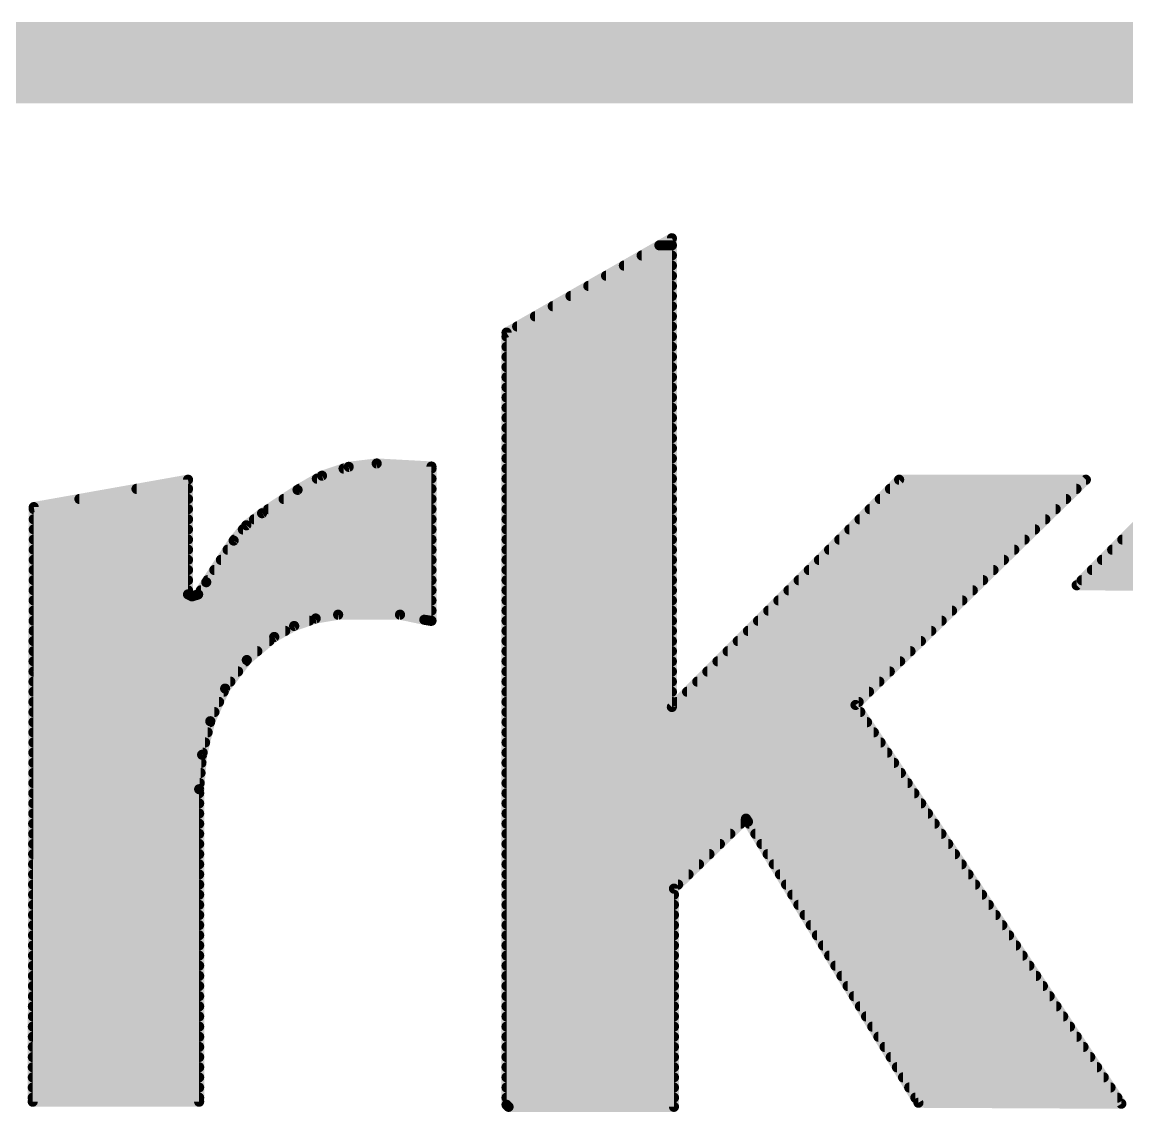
# Model space of a CAD drawing. Extents: x -66 to 17.9, y -10.2 to 50.9.
# Drawn here: x 7.761 to 10.527, y 30.14 to 32.868 of the extents above; entities that cross this region are included whole.
import ezdxf

# ---------------------------------------------------------------- set-up
doc = ezdxf.new("R2010")
doc.units = 0
doc.layers.add('20', color=53, linetype='CONTINUOUS')
doc.layers.add('21', color=41, linetype='CONTINUOUS')

msp = doc.modelspace()

# ---------------------------------------------------------------- linework, layer by layer
at = {"layer": '20', "const_width": 0.2032}
msp.add_lwpolyline([(17.78, 32.766), (0, 32.766)], dxfattribs=at)
at = {"layer": '21', "const_width": 0.0254}
for points in [[(8.9738, 32.0904), (9.3878, 32.3266)], [(9.3878, 32.3266), (9.3878, 31.1531)], [(9.3566, 32.3088), (9.3878, 32.3088)], [(9.3121, 32.2834), (9.3878, 32.2834)], [(9.2676, 32.258), (9.3878, 32.258)], [(9.223, 32.2326), (9.3878, 32.2326)], [(9.1785, 32.2072), (9.3878, 32.2072)], [(9.134, 32.1818), (9.3878, 32.1818)], [(9.045, 32.131), (9.3878, 32.131)], [(9.0895, 32.1564), (9.3878, 32.1564)], [(9.0004, 32.1056), (9.3878, 32.1056)], [(8.9738, 30.1574), (8.9738, 32.0904)], [(8.9738, 32.0802), (9.3878, 32.0802)], [(8.9738, 32.0548), (9.3878, 32.0548)], [(8.9738, 32.0294), (9.3878, 32.0294)], [(8.9738, 32.004), (9.3878, 32.004)], [(8.9738, 31.9786), (9.3878, 31.9786)], [(8.9738, 31.9532), (9.3878, 31.9532)], [(8.9738, 31.9278), (9.3878, 31.9278)], [(8.9738, 31.9024), (9.3878, 31.9024)], [(8.9738, 31.877), (9.3878, 31.877)], [(8.9738, 31.8516), (9.3878, 31.8516)], [(8.9738, 31.8262), (9.3878, 31.8262)], [(8.9738, 31.8008), (9.3878, 31.8008)], [(8.9738, 31.7754), (9.3878, 31.7754)], [(8.5117, 31.732), (8.5786, 31.7543)], [(8.5658, 31.75), (8.7859, 31.75)], [(8.5786, 31.7543), (8.6487, 31.7627)], [(8.6487, 31.7627), (8.7859, 31.7551)], [(8.7859, 31.7551), (8.7859, 31.369)], [(8.9738, 31.75), (9.3878, 31.75)], [(7.7902, 31.6535), (8.1763, 31.7221)], [(8.1763, 31.7221), (8.1763, 31.435)], [(8.4506, 31.6967), (8.5117, 31.732)], [(8.4989, 31.7246), (8.7859, 31.7246)], [(8.9738, 31.7246), (9.3878, 31.7246)], [(9.3878, 31.1531), (9.9568, 31.7221)], [(10.4242, 31.7221), (9.8476, 31.1582)], [(9.9568, 31.7221), (10.4242, 31.7221)], [(10.4013, 31.4579), (10.668, 31.7246)], [(8.0474, 31.6992), (8.1763, 31.6992)], [(8.3617, 31.6382), (8.4506, 31.6967)], [(8.4549, 31.6992), (8.7859, 31.6992)], [(8.9738, 31.6992), (9.3878, 31.6992)], [(9.9339, 31.6992), (10.4008, 31.6992)], [(7.9045, 31.6738), (8.1763, 31.6738)], [(8.4158, 31.6738), (8.7859, 31.6738)], [(8.9738, 31.6738), (9.3878, 31.6738)], [(9.9085, 31.6738), (10.3748, 31.6738)], [(7.7876, 30.165), (7.7902, 31.6535)], [(7.7902, 31.6484), (8.1763, 31.6484)], [(8.3222, 31.608), (8.3617, 31.6382)], [(8.3772, 31.6484), (8.7859, 31.6484)], [(8.9738, 31.6484), (9.3878, 31.6484)], [(9.8831, 31.6484), (10.3488, 31.6484)], [(7.7901, 31.623), (8.1763, 31.623)], [(8.2906, 31.5697), (8.3222, 31.608)], [(8.3418, 31.623), (8.7859, 31.623)], [(8.9738, 31.623), (9.3878, 31.623)], [(9.8577, 31.623), (10.3229, 31.623)], [(7.7901, 31.5976), (8.1763, 31.5976)], [(8.3137, 31.5976), (8.7859, 31.5976)], [(8.9738, 31.5976), (9.3878, 31.5976)], [(9.8323, 31.5976), (10.2969, 31.5976)], [(7.7901, 31.5722), (8.1763, 31.5722)], [(8.222, 31.4655), (8.2906, 31.5697)], [(8.2927, 31.5722), (8.7859, 31.5722)], [(8.9738, 31.5722), (9.3878, 31.5722)], [(9.8069, 31.5722), (10.2709, 31.5722)], [(10.5156, 31.5722), (11.5164, 31.5722)], [(7.79, 31.5468), (8.1763, 31.5468)], [(7.79, 31.5214), (8.1763, 31.5214)], [(8.2588, 31.5214), (8.7859, 31.5214)], [(8.2755, 31.5468), (8.7859, 31.5468)], [(8.9738, 31.5468), (9.3878, 31.5468)], [(8.9738, 31.5214), (9.3878, 31.5214)], [(9.7561, 31.5214), (10.219, 31.5214)], [(9.7815, 31.5468), (10.245, 31.5468)], [(10.4648, 31.5214), (11.5164, 31.5214)], [(10.4902, 31.5468), (11.5164, 31.5468)], [(7.7899, 31.496), (8.1763, 31.496)], [(8.2421, 31.496), (8.7859, 31.496)], [(8.9738, 31.496), (9.3878, 31.496)], [(9.7307, 31.496), (10.193, 31.496)], [(10.4394, 31.496), (11.5164, 31.496)], [(7.7899, 31.4706), (8.1763, 31.4706)], [(8.2254, 31.4706), (8.7859, 31.4706)], [(8.9738, 31.4706), (9.3878, 31.4706)], [(9.7053, 31.4706), (10.167, 31.4706)], [(10.414, 31.4706), (11.5164, 31.4706)], [(7.7898, 31.4452), (8.1763, 31.4452)], [(8.2017, 31.435), (8.222, 31.4655)], [(8.2085, 31.4452), (8.7859, 31.4452)], [(8.9738, 31.4452), (9.3878, 31.4452)], [(9.6799, 31.4452), (10.1411, 31.4452)], [(10.8001, 31.4554), (10.4013, 31.4579)], [(7.7898, 31.4198), (8.7859, 31.4198)], [(8.1763, 31.435), (8.1864, 31.43)], [(8.1864, 31.43), (8.2017, 31.435)], [(8.9738, 31.4198), (9.3878, 31.4198)], [(9.6545, 31.4198), (10.1151, 31.4198)], [(7.7897, 31.3944), (8.7859, 31.3944)], [(8.5522, 31.3842), (8.496, 31.3747)], [(8.7071, 31.3842), (8.5522, 31.3842)], [(8.7681, 31.3715), (8.7071, 31.3842)], [(8.9738, 31.3944), (9.3878, 31.3944)], [(9.6291, 31.3944), (10.0891, 31.3944)], [(7.7897, 31.369), (8.4797, 31.369)], [(8.4421, 31.3559), (8.3922, 31.3284)], [(8.496, 31.3747), (8.4421, 31.3559)], [(8.7833, 31.369), (8.7681, 31.3715)], [(8.7859, 31.369), (8.7833, 31.369)], [(8.7833, 31.369), (8.7859, 31.369)], [(8.9738, 31.369), (9.3878, 31.369)], [(9.6037, 31.369), (10.0632, 31.369)], [(7.7897, 31.3436), (8.4198, 31.3436)], [(8.3922, 31.3284), (8.3235, 31.2707)], [(8.9738, 31.3436), (9.3878, 31.3436)], [(9.5783, 31.3436), (10.0372, 31.3436)], [(7.7896, 31.3182), (8.3801, 31.3182)], [(8.9738, 31.3182), (9.3878, 31.3182)], [(9.5529, 31.3182), (10.0112, 31.3182)], [(7.7896, 31.2928), (8.3498, 31.2928)], [(8.9738, 31.2928), (9.3878, 31.2928)], [(9.5275, 31.2928), (9.9852, 31.2928)], [(7.7895, 31.2674), (8.321, 31.2674)], [(8.3235, 31.2707), (8.2692, 31.1992)], [(8.9738, 31.2674), (9.3878, 31.2674)], [(9.5021, 31.2674), (9.9593, 31.2674)], [(7.7894, 31.2166), (8.2825, 31.2166)], [(7.7895, 31.242), (8.3017, 31.242)], [(8.9738, 31.242), (9.3878, 31.242)], [(8.9738, 31.2166), (9.3878, 31.2166)], [(9.4513, 31.2166), (9.9073, 31.2166)], [(9.4767, 31.242), (9.9333, 31.242)], [(7.7894, 31.1912), (8.2656, 31.1912)], [(8.2692, 31.1992), (8.2321, 31.1175)], [(8.9738, 31.1912), (9.3878, 31.1912)], [(9.4259, 31.1912), (9.8813, 31.1912)], [(7.7893, 31.1658), (8.2541, 31.1658)], [(8.9738, 31.1658), (9.3878, 31.1658)], [(9.4005, 31.1658), (9.8554, 31.1658)], [(7.7893, 31.1404), (8.2425, 31.1404)], [(8.9738, 31.1404), (9.8595, 31.1404)], [(9.8476, 31.1582), (10.5131, 30.16)], [(7.7893, 31.115), (8.2315, 31.115)], [(8.2321, 31.1175), (8.2116, 31.0335)], [(8.9738, 31.115), (9.8764, 31.115)], [(7.7892, 31.0896), (8.2253, 31.0896)], [(8.9738, 31.0896), (9.8933, 31.0896)], [(7.7892, 31.0642), (8.2191, 31.0642)], [(8.9738, 31.0642), (9.9103, 31.0642)], [(7.7891, 31.0388), (8.2129, 31.0388)], [(8.2116, 31.0335), (8.2042, 30.9474)], [(8.9738, 31.0388), (9.9272, 31.0388)], [(7.7891, 31.0134), (8.2099, 31.0134)], [(8.9738, 31.0134), (9.9441, 31.0134)], [(7.789, 30.988), (8.2077, 30.988)], [(8.9738, 30.988), (9.9611, 30.988)], [(7.789, 30.9626), (8.2055, 30.9626)], [(8.2042, 30.9474), (8.2042, 30.165)], [(8.9738, 30.9626), (9.978, 30.9626)], [(7.7889, 30.9372), (8.2042, 30.9372)], [(8.9738, 30.9372), (9.9949, 30.9372)], [(7.7889, 30.9118), (8.2042, 30.9118)], [(7.7889, 30.8864), (8.2042, 30.8864)], [(8.9738, 30.9118), (10.0119, 30.9118)], [(8.9738, 30.8864), (10.0288, 30.8864)], [(7.7888, 30.861), (8.2042, 30.861)], [(8.9738, 30.861), (9.5602, 30.861)], [(9.5733, 30.8737), (9.3929, 30.6984)], [(9.5783, 30.8661), (9.5733, 30.8737)], [(10.0051, 30.1625), (9.5783, 30.8661)], [(9.5814, 30.861), (10.0457, 30.861)], [(7.7888, 30.8356), (8.2042, 30.8356)], [(8.9738, 30.8356), (9.5341, 30.8356)], [(9.5968, 30.8356), (10.0627, 30.8356)], [(7.7887, 30.8102), (8.2042, 30.8102)], [(8.9738, 30.8102), (9.508, 30.8102)], [(9.6122, 30.8102), (10.0796, 30.8102)], [(7.7887, 30.7848), (8.2042, 30.7848)], [(8.9738, 30.7848), (9.4818, 30.7848)], [(9.6276, 30.7848), (10.0965, 30.7848)], [(7.7886, 30.7594), (8.2042, 30.7594)], [(8.9738, 30.7594), (9.4557, 30.7594)], [(9.643, 30.7594), (10.1135, 30.7594)], [(7.7886, 30.734), (8.2042, 30.734)], [(8.9738, 30.734), (9.4295, 30.734)], [(9.6584, 30.734), (10.1304, 30.734)], [(7.7885, 30.7086), (8.2042, 30.7086)], [(8.9738, 30.7086), (9.4034, 30.7086)], [(9.3929, 30.6984), (9.3929, 30.1523)], [(9.6738, 30.7086), (10.1473, 30.7086)], [(7.7885, 30.6832), (8.2042, 30.6832)], [(8.9738, 30.6832), (9.3929, 30.6832)], [(9.6892, 30.6832), (10.1643, 30.6832)], [(7.7885, 30.6578), (8.2042, 30.6578)], [(8.9738, 30.6578), (9.3929, 30.6578)], [(9.7047, 30.6578), (10.1812, 30.6578)], [(7.7884, 30.6324), (8.2042, 30.6324)], [(8.9738, 30.6324), (9.3929, 30.6324)], [(9.7201, 30.6324), (10.1982, 30.6324)], [(7.7883, 30.5816), (8.2042, 30.5816)], [(7.7884, 30.607), (8.2042, 30.607)], [(8.9738, 30.607), (9.3929, 30.607)], [(8.9738, 30.5816), (9.3929, 30.5816)], [(9.7355, 30.607), (10.2151, 30.607)], [(9.7509, 30.5816), (10.232, 30.5816)], [(7.7883, 30.5562), (8.2042, 30.5562)], [(8.9738, 30.5562), (9.3929, 30.5562)], [(9.7663, 30.5562), (10.249, 30.5562)], [(7.7882, 30.5308), (8.2042, 30.5308)], [(8.9738, 30.5308), (9.3929, 30.5308)], [(9.7817, 30.5308), (10.2659, 30.5308)], [(7.7882, 30.5054), (8.2042, 30.5054)], [(8.9738, 30.5054), (9.3929, 30.5054)], [(9.7971, 30.5054), (10.2828, 30.5054)], [(7.7882, 30.48), (8.2042, 30.48)], [(8.9738, 30.48), (9.3929, 30.48)], [(9.8125, 30.48), (10.2998, 30.48)], [(7.7881, 30.4546), (8.2042, 30.4546)], [(8.9738, 30.4546), (9.3929, 30.4546)], [(9.8279, 30.4546), (10.3167, 30.4546)], [(7.7881, 30.4292), (8.2042, 30.4292)], [(8.9738, 30.4292), (9.3929, 30.4292)], [(9.8433, 30.4292), (10.3336, 30.4292)], [(7.788, 30.4038), (8.2042, 30.4038)], [(8.9738, 30.4038), (9.3929, 30.4038)], [(9.8587, 30.4038), (10.3506, 30.4038)], [(7.788, 30.3784), (8.2042, 30.3784)], [(8.9738, 30.3784), (9.3929, 30.3784)], [(9.8741, 30.3784), (10.3675, 30.3784)], [(7.7879, 30.353), (8.2042, 30.353)], [(8.9738, 30.353), (9.3929, 30.353)], [(9.8895, 30.353), (10.3844, 30.353)], [(7.7879, 30.3276), (8.2042, 30.3276)], [(8.9738, 30.3276), (9.3929, 30.3276)], [(9.905, 30.3276), (10.4014, 30.3276)], [(7.7878, 30.3022), (8.2042, 30.3022)], [(7.7878, 30.2768), (8.2042, 30.2768)], [(8.9738, 30.3022), (9.3929, 30.3022)], [(8.9738, 30.2768), (9.3929, 30.2768)], [(9.9204, 30.3022), (10.4183, 30.3022)], [(9.9358, 30.2768), (10.4352, 30.2768)], [(7.7877, 30.2514), (8.2042, 30.2514)], [(8.9738, 30.2514), (9.3929, 30.2514)], [(9.9512, 30.2514), (10.4522, 30.2514)], [(7.7877, 30.226), (8.2042, 30.226)], [(8.9738, 30.226), (9.3929, 30.226)], [(9.9666, 30.226), (10.4691, 30.226)], [(7.7877, 30.2006), (8.2042, 30.2006)], [(8.9738, 30.2006), (9.3929, 30.2006)], [(9.982, 30.2006), (10.486, 30.2006)], [(7.7876, 30.1752), (8.2042, 30.1752)], [(8.9738, 30.1752), (9.3929, 30.1752)], [(9.9974, 30.1752), (10.503, 30.1752)], [(8.2042, 30.165), (7.7876, 30.165)], [(8.9789, 30.1523), (8.9738, 30.1574)], [(9.3929, 30.1523), (8.9789, 30.1523)], [(10.5131, 30.16), (10.0051, 30.1625)]]:
    msp.add_lwpolyline(points, dxfattribs=at)
at = {"layer": '21', "const_width": 0.0127}
for points in [[(9.3941, 32.3266, 1), (9.3815, 32.3266)], [(9.3909, 32.3211, 1), (9.3847, 32.3321)], [(9.3566, 32.3152, 1), (9.3566, 32.3025)], [(9.3878, 32.3025, 1), (9.3878, 32.3152)], [(9.3121, 32.2897, 1), (9.3121, 32.2771)], [(9.3878, 32.2771, 1), (9.3878, 32.2897)], [(9.2676, 32.2644, 1), (9.2676, 32.2517)], [(9.3878, 32.2517, 1), (9.3878, 32.2644)], [(9.223, 32.239, 1), (9.223, 32.2263)], [(9.3878, 32.2263, 1), (9.3878, 32.239)], [(9.1785, 32.2135, 1), (9.1785, 32.2009)], [(9.3878, 32.2009, 1), (9.3878, 32.2135)], [(9.134, 32.1882, 1), (9.134, 32.1755)], [(9.3878, 32.1755, 1), (9.3878, 32.1882)], [(9.045, 32.1373, 1), (9.045, 32.1247)], [(9.0895, 32.1628, 1), (9.0895, 32.1501)], [(9.3878, 32.1501, 1), (9.3878, 32.1628)], [(9.3878, 32.1247, 1), (9.3878, 32.1373)], [(9.0004, 32.112, 1), (9.0004, 32.0993)], [(9.3878, 32.0993, 1), (9.3878, 32.112)], [(8.9802, 32.0904, 1), (8.9675, 32.0904)], [(8.9707, 32.0959, 1), (8.9769, 32.0849)], [(8.9738, 32.0866, 1), (8.9738, 32.0739)], [(9.3878, 32.0739, 1), (9.3878, 32.0866)], [(8.9738, 32.0611, 1), (8.9738, 32.0485)], [(9.3878, 32.0485, 1), (9.3878, 32.0611)], [(8.9738, 32.0358, 1), (8.9738, 32.0231)], [(9.3878, 32.0231, 1), (9.3878, 32.0358)], [(8.9738, 32.0104, 1), (8.9738, 31.9977)], [(9.3878, 31.9977, 1), (9.3878, 32.0104)], [(8.9738, 31.985, 1), (8.9738, 31.9722)], [(9.3878, 31.9722, 1), (9.3878, 31.985)], [(8.9738, 31.9596, 1), (8.9738, 31.9469)], [(9.3878, 31.9469, 1), (9.3878, 31.9596)], [(8.9738, 31.9342, 1), (8.9738, 31.9215)], [(9.3878, 31.9215, 1), (9.3878, 31.9342)], [(8.9738, 31.9088, 1), (8.9738, 31.896)], [(9.3878, 31.896, 1), (9.3878, 31.9088)], [(8.9738, 31.8834, 1), (8.9738, 31.8707)], [(9.3878, 31.8707, 1), (9.3878, 31.8834)], [(8.9738, 31.858, 1), (8.9738, 31.8453)], [(8.9738, 31.8326, 1), (8.9738, 31.8198)], [(9.3878, 31.8453, 1), (9.3878, 31.858)], [(9.3878, 31.8198, 1), (9.3878, 31.8326)], [(8.9738, 31.8072, 1), (8.9738, 31.7945)], [(9.3878, 31.7945, 1), (9.3878, 31.8072)], [(8.9738, 31.7818, 1), (8.9738, 31.7691)], [(9.3878, 31.7691, 1), (9.3878, 31.7818)], [(8.5658, 31.7564, 1), (8.5658, 31.7436)], [(8.5779, 31.7606, 1), (8.5794, 31.748)], [(8.5807, 31.7483, 1), (8.5766, 31.7603)], [(8.6491, 31.769, 1), (8.6483, 31.7564)], [(8.6495, 31.7564, 1), (8.6479, 31.769)], [(8.7922, 31.7551, 1), (8.7796, 31.7551)], [(8.7855, 31.7488, 1), (8.7863, 31.7614)], [(8.7859, 31.7436, 1), (8.7859, 31.7564)], [(8.9738, 31.7564, 1), (8.9738, 31.7436)], [(9.3878, 31.7436, 1), (9.3878, 31.7564)], [(8.1827, 31.7221, 1), (8.17, 31.7221)], [(8.1774, 31.7158, 1), (8.1752, 31.7284)], [(8.4989, 31.731, 1), (8.4989, 31.7183)], [(8.5097, 31.738, 1), (8.5137, 31.726)], [(8.5149, 31.7265, 1), (8.5085, 31.7375)], [(8.7859, 31.7183, 1), (8.7859, 31.731)], [(8.9738, 31.731, 1), (8.9738, 31.7183)], [(9.3878, 31.7183, 1), (9.3878, 31.731)], [(9.9568, 31.7285, 1), (9.9568, 31.7157)], [(9.9613, 31.7176, 1), (9.9523, 31.7266)], [(10.4286, 31.7176, 1), (10.4198, 31.7266)], [(10.4242, 31.7157, 1), (10.4242, 31.7285)], [(8.0474, 31.7056, 1), (8.0474, 31.6928)], [(8.1763, 31.6928, 1), (8.1763, 31.7056)], [(8.4474, 31.7022, 1), (8.4538, 31.6912)], [(8.4541, 31.6914, 1), (8.4471, 31.702)], [(8.4549, 31.7056, 1), (8.4549, 31.6928)], [(8.7859, 31.6928, 1), (8.7859, 31.7056)], [(8.9738, 31.7056, 1), (8.9738, 31.6928)], [(9.3878, 31.6928, 1), (9.3878, 31.7056)], [(9.9339, 31.7056, 1), (9.9339, 31.6928)], [(10.4008, 31.6928, 1), (10.4008, 31.7056)], [(7.9045, 31.6802, 1), (7.9045, 31.6674)], [(8.1763, 31.6674, 1), (8.1763, 31.6802)], [(8.4158, 31.6802, 1), (8.4158, 31.6674)], [(8.7859, 31.6674, 1), (8.7859, 31.6802)], [(8.9738, 31.6802, 1), (8.9738, 31.6674)], [(9.3878, 31.6674, 1), (9.3878, 31.6802)], [(9.9085, 31.6802, 1), (9.9085, 31.6674)], [(10.3748, 31.6674, 1), (10.3748, 31.6802)], [(7.7891, 31.6598, 1), (7.7913, 31.6472)], [(7.7902, 31.6548, 1), (7.7902, 31.6421)], [(7.7965, 31.6535, 1), (7.7839, 31.6535)], [(8.1763, 31.6421, 1), (8.1763, 31.6548)], [(8.3582, 31.6435, 1), (8.3652, 31.6329)], [(8.3656, 31.6332, 1), (8.3578, 31.6432)], [(8.3772, 31.6548, 1), (8.3772, 31.6421)], [(8.7859, 31.6421, 1), (8.7859, 31.6548)], [(8.9738, 31.6548, 1), (8.9738, 31.6421)], [(9.3878, 31.6421, 1), (9.3878, 31.6548)], [(9.8831, 31.6548, 1), (9.8831, 31.6421)], [(10.3488, 31.6421, 1), (10.3488, 31.6548)], [(7.7901, 31.6294, 1), (7.7901, 31.6166)], [(8.1763, 31.6166, 1), (8.1763, 31.6294)], [(8.3184, 31.613, 1), (8.3261, 31.603)], [(8.3271, 31.604, 1), (8.3174, 31.612)], [(8.3418, 31.6294, 1), (8.3418, 31.6166)], [(8.7859, 31.6166, 1), (8.7859, 31.6294)], [(8.9738, 31.6294, 1), (8.9738, 31.6166)], [(9.3878, 31.6166, 1), (9.3878, 31.6294)], [(9.8577, 31.6294, 1), (9.8577, 31.6166)], [(10.3229, 31.6166, 1), (10.3229, 31.6294)], [(7.7901, 31.604, 1), (7.7901, 31.5912)], [(8.1763, 31.5912, 1), (8.1763, 31.604)], [(8.3137, 31.604, 1), (8.3137, 31.5912)], [(8.7859, 31.5912, 1), (8.7859, 31.604)], [(8.9738, 31.604, 1), (8.9738, 31.5912)], [(9.3878, 31.5912, 1), (9.3878, 31.604)], [(9.8323, 31.604, 1), (9.8323, 31.5912)], [(10.2969, 31.5912, 1), (10.2969, 31.604)], [(7.7901, 31.5786, 1), (7.7901, 31.5659)], [(8.1763, 31.5659, 1), (8.1763, 31.5786)], [(8.2857, 31.5737, 1), (8.2955, 31.5657)], [(8.2959, 31.5662, 1), (8.2853, 31.5732)], [(8.2927, 31.5786, 1), (8.2927, 31.5659)], [(8.7859, 31.5659, 1), (8.7859, 31.5786)], [(8.9738, 31.5786, 1), (8.9738, 31.5659)], [(9.3878, 31.5659, 1), (9.3878, 31.5786)], [(9.8069, 31.5786, 1), (9.8069, 31.5659)], [(10.2709, 31.5659, 1), (10.2709, 31.5786)], [(10.5156, 31.5786, 1), (10.5156, 31.5659)], [(7.79, 31.5532, 1), (7.79, 31.5404)], [(7.79, 31.5278, 1), (7.79, 31.515)], [(8.1763, 31.5404, 1), (8.1763, 31.5532)], [(8.1763, 31.515, 1), (8.1763, 31.5278)], [(8.2588, 31.5278, 1), (8.2588, 31.515)], [(8.2755, 31.5532, 1), (8.2755, 31.5404)], [(8.7859, 31.5404, 1), (8.7859, 31.5532)], [(8.7859, 31.515, 1), (8.7859, 31.5278)], [(8.9738, 31.5532, 1), (8.9738, 31.5404)], [(8.9738, 31.5278, 1), (8.9738, 31.515)], [(9.3878, 31.5404, 1), (9.3878, 31.5532)], [(9.3878, 31.515, 1), (9.3878, 31.5278)], [(9.7561, 31.5278, 1), (9.7561, 31.515)], [(9.7815, 31.5532, 1), (9.7815, 31.5404)], [(10.219, 31.515, 1), (10.219, 31.5278)], [(10.245, 31.5404, 1), (10.245, 31.5532)], [(10.4648, 31.5278, 1), (10.4648, 31.515)], [(10.4902, 31.5532, 1), (10.4902, 31.5404)], [(7.7899, 31.5024, 1), (7.7899, 31.4897)], [(8.1763, 31.4897, 1), (8.1763, 31.5024)], [(8.2421, 31.5024, 1), (8.2421, 31.4897)], [(8.7859, 31.4897, 1), (8.7859, 31.5024)], [(8.9738, 31.5024, 1), (8.9738, 31.4897)], [(9.3878, 31.4897, 1), (9.3878, 31.5024)], [(9.7307, 31.5024, 1), (9.7307, 31.4897)], [(10.193, 31.4897, 1), (10.193, 31.5024)], [(10.4394, 31.5024, 1), (10.4394, 31.4897)], [(7.7899, 31.477, 1), (7.7899, 31.4642)], [(8.1763, 31.4642, 1), (8.1763, 31.477)], [(8.2254, 31.477, 1), (8.2254, 31.4642)], [(8.7859, 31.4642, 1), (8.7859, 31.477)], [(8.9738, 31.477, 1), (8.9738, 31.4642)], [(9.3878, 31.4642, 1), (9.3878, 31.477)], [(9.7053, 31.477, 1), (9.7053, 31.4642)], [(10.167, 31.4642, 1), (10.167, 31.477)], [(10.414, 31.477, 1), (10.414, 31.4642)], [(7.7898, 31.4516, 1), (7.7898, 31.4388)], [(8.1763, 31.4388, 1), (8.1763, 31.4516)], [(8.2085, 31.4516, 1), (8.2085, 31.4388)], [(8.2167, 31.469, 1), (8.2273, 31.462)], [(8.2273, 31.462, 1), (8.2167, 31.469)], [(8.7859, 31.4388, 1), (8.7859, 31.4516)], [(8.9738, 31.4516, 1), (8.9738, 31.4388)], [(9.3878, 31.4388, 1), (9.3878, 31.4516)], [(9.6799, 31.4516, 1), (9.6799, 31.4388)], [(10.1411, 31.4388, 1), (10.1411, 31.4516)], [(10.3968, 31.4624, 1), (10.4058, 31.4534)], [(10.4013, 31.4642, 1), (10.4013, 31.4516)], [(7.7898, 31.4262, 1), (7.7898, 31.4135)], [(8.1791, 31.4407, 1), (8.1735, 31.4293)], [(8.17, 31.435, 1), (8.1827, 31.435)], [(8.1844, 31.436, 1), (8.1884, 31.424)], [(8.1836, 31.4243, 1), (8.1892, 31.4357)], [(8.1964, 31.4385, 1), (8.207, 31.4315)], [(8.2037, 31.429, 1), (8.1997, 31.441)], [(8.7859, 31.4135, 1), (8.7859, 31.4262)], [(8.9738, 31.4262, 1), (8.9738, 31.4135)], [(9.3878, 31.4135, 1), (9.3878, 31.4262)], [(9.6545, 31.4262, 1), (9.6545, 31.4135)], [(10.1151, 31.4135, 1), (10.1151, 31.4262)], [(7.7897, 31.4008, 1), (7.7897, 31.388)], [(8.5522, 31.3906, 1), (8.5522, 31.3778)], [(8.5533, 31.3779, 1), (8.5511, 31.3905)], [(8.7084, 31.3904, 1), (8.7058, 31.378)], [(8.7071, 31.3778, 1), (8.7071, 31.3906)], [(8.7859, 31.388, 1), (8.7859, 31.4008)], [(8.9738, 31.4008, 1), (8.9738, 31.388)], [(9.3878, 31.388, 1), (9.3878, 31.4008)], [(9.6291, 31.4008, 1), (9.6291, 31.388)], [(10.0891, 31.388, 1), (10.0891, 31.4008)], [(7.7897, 31.3754, 1), (7.7897, 31.3626)], [(8.44, 31.3619, 1), (8.4442, 31.3499)], [(8.4452, 31.3504, 1), (8.4391, 31.3615)], [(8.4797, 31.3626, 1), (8.4797, 31.3754)], [(8.4949, 31.3809, 1), (8.497, 31.3684)], [(8.4981, 31.3687, 1), (8.4939, 31.3807)], [(8.7691, 31.3778, 1), (8.7671, 31.3652)], [(8.7668, 31.3653, 1), (8.7694, 31.3777)], [(8.7833, 31.3754, 1), (8.7833, 31.3626)], [(8.7833, 31.3754, 1), (8.7833, 31.3626)], [(8.7796, 31.369, 1), (8.7922, 31.369)], [(8.7823, 31.3627, 1), (8.7843, 31.3753)], [(8.7859, 31.3626, 1), (8.7859, 31.3754)], [(8.7859, 31.3626, 1), (8.7859, 31.3754)], [(8.9738, 31.3754, 1), (8.9738, 31.3626)], [(9.3878, 31.3626, 1), (9.3878, 31.3754)], [(9.6037, 31.3754, 1), (9.6037, 31.3626)], [(10.0632, 31.3626, 1), (10.0632, 31.3754)], [(7.7897, 31.35, 1), (7.7897, 31.3373)], [(8.3891, 31.334, 1), (8.3953, 31.3228)], [(8.3963, 31.3235, 1), (8.3881, 31.3333)], [(8.4198, 31.3373, 1), (8.4198, 31.35)], [(8.9738, 31.35, 1), (8.9738, 31.3373)], [(9.3878, 31.3373, 1), (9.3878, 31.35)], [(9.5783, 31.35, 1), (9.5783, 31.3373)], [(10.0372, 31.3373, 1), (10.0372, 31.35)], [(7.7896, 31.3246, 1), (7.7896, 31.3118)], [(8.3801, 31.3118, 1), (8.3801, 31.3246)], [(8.9738, 31.3246, 1), (8.9738, 31.3118)], [(9.3878, 31.3118, 1), (9.3878, 31.3246)], [(9.5529, 31.3246, 1), (9.5529, 31.3118)], [(10.0112, 31.3118, 1), (10.0112, 31.3246)], [(7.7896, 31.2992, 1), (7.7896, 31.2864)], [(8.3498, 31.2864, 1), (8.3498, 31.2992)], [(8.9738, 31.2992, 1), (8.9738, 31.2864)], [(9.3878, 31.2864, 1), (9.3878, 31.2992)], [(9.5275, 31.2992, 1), (9.5275, 31.2864)], [(9.9852, 31.2864, 1), (9.9852, 31.2992)], [(7.7895, 31.2738, 1), (7.7895, 31.2611)], [(8.3194, 31.2755, 1), (8.3276, 31.2658)], [(8.3286, 31.2668, 1), (8.3184, 31.2745)], [(8.321, 31.2611, 1), (8.321, 31.2738)], [(8.9738, 31.2738, 1), (8.9738, 31.2611)], [(9.3878, 31.2611, 1), (9.3878, 31.2738)], [(9.5021, 31.2738, 1), (9.5021, 31.2611)], [(9.9593, 31.2611, 1), (9.9593, 31.2738)], [(7.7894, 31.223, 1), (7.7894, 31.2103)], [(7.7895, 31.2484, 1), (7.7895, 31.2356)], [(8.2825, 31.2103, 1), (8.2825, 31.223)], [(8.3017, 31.2356, 1), (8.3017, 31.2484)], [(8.9738, 31.2484, 1), (8.9738, 31.2356)], [(8.9738, 31.223, 1), (8.9738, 31.2103)], [(9.3878, 31.2356, 1), (9.3878, 31.2484)], [(9.3878, 31.2103, 1), (9.3878, 31.223)], [(9.4513, 31.223, 1), (9.4513, 31.2103)], [(9.4767, 31.2484, 1), (9.4767, 31.2356)], [(9.9073, 31.2103, 1), (9.9073, 31.223)], [(9.9333, 31.2356, 1), (9.9333, 31.2484)], [(7.7894, 31.1976, 1), (7.7894, 31.1849)], [(8.2642, 31.203, 1), (8.2743, 31.1953)], [(8.275, 31.1966, 1), (8.2635, 31.2018)], [(8.2656, 31.1849, 1), (8.2656, 31.1976)], [(8.9738, 31.1976, 1), (8.9738, 31.1849)], [(9.3878, 31.1849, 1), (9.3878, 31.1976)], [(9.4259, 31.1976, 1), (9.4259, 31.1849)], [(9.8813, 31.1849, 1), (9.8813, 31.1976)], [(7.7893, 31.1722, 1), (7.7893, 31.1594)], [(8.2541, 31.1594, 1), (8.2541, 31.1722)], [(8.9738, 31.1722, 1), (8.9738, 31.1594)], [(9.3878, 31.1594, 1), (9.3878, 31.1722)], [(9.4005, 31.1722, 1), (9.4005, 31.1594)], [(9.8554, 31.1594, 1), (9.8554, 31.1722)], [(7.7893, 31.1468, 1), (7.7893, 31.1341)], [(8.2425, 31.1341, 1), (8.2425, 31.1468)], [(8.9738, 31.1468, 1), (8.9738, 31.1341)], [(9.3833, 31.1576, 1), (9.3923, 31.1486)], [(9.3815, 31.1531, 1), (9.3941, 31.1531)], [(9.8529, 31.1617, 1), (9.8423, 31.1547)], [(9.8432, 31.1627, 1), (9.852, 31.1537)], [(9.8595, 31.1341, 1), (9.8595, 31.1468)], [(7.7893, 31.1214, 1), (7.7893, 31.1087)], [(8.2263, 31.1201, 1), (8.2379, 31.1149)], [(8.2383, 31.116, 1), (8.2259, 31.119)], [(8.2315, 31.1087, 1), (8.2315, 31.1214)], [(8.9738, 31.1214, 1), (8.9738, 31.1087)], [(9.8764, 31.1087, 1), (9.8764, 31.1214)], [(7.7892, 31.096, 1), (7.7892, 31.0832)], [(8.2253, 31.0832, 1), (8.2253, 31.096)], [(8.9738, 31.096, 1), (8.9738, 31.0832)], [(9.8933, 31.0832, 1), (9.8933, 31.096)], [(7.7892, 31.0706, 1), (7.7892, 31.0579)], [(8.2191, 31.0579, 1), (8.2191, 31.0706)], [(8.9738, 31.0706, 1), (8.9738, 31.0579)], [(9.9103, 31.0579, 1), (9.9103, 31.0706)], [(7.7891, 31.0452, 1), (7.7891, 31.0325)], [(8.218, 31.033, 1), (8.2053, 31.0341)], [(8.2055, 31.035, 1), (8.2178, 31.032)], [(8.2129, 31.0325, 1), (8.2129, 31.0452)], [(8.9738, 31.0452, 1), (8.9738, 31.0325)], [(9.9272, 31.0325, 1), (9.9272, 31.0452)], [(7.7891, 31.0198, 1), (7.7891, 31.007)], [(8.2099, 31.007, 1), (8.2099, 31.0198)], [(8.9738, 31.0198, 1), (8.9738, 31.007)], [(9.9441, 31.007, 1), (9.9441, 31.0198)], [(7.789, 30.9944, 1), (7.789, 30.9817)], [(8.2077, 30.9817, 1), (8.2077, 30.9944)], [(8.9738, 30.9944, 1), (8.9738, 30.9817)], [(9.9611, 30.9817, 1), (9.9611, 30.9944)], [(7.789, 30.969, 1), (7.789, 30.9563)], [(8.1979, 30.9479, 1), (8.2105, 30.9469)], [(8.2105, 30.9474, 1), (8.1979, 30.9474)], [(8.2055, 30.9563, 1), (8.2055, 30.969)], [(8.9738, 30.969, 1), (8.9738, 30.9563)], [(9.978, 30.9563, 1), (9.978, 30.969)], [(7.7889, 30.9436, 1), (7.7889, 30.9308)], [(8.2042, 30.9308, 1), (8.2042, 30.9436)], [(8.9738, 30.9436, 1), (8.9738, 30.9308)], [(9.9949, 30.9308, 1), (9.9949, 30.9436)], [(7.7889, 30.9182, 1), (7.7889, 30.9055)], [(7.7889, 30.8928, 1), (7.7889, 30.8801)], [(8.2042, 30.9055, 1), (8.2042, 30.9182)], [(8.2042, 30.8801, 1), (8.2042, 30.8928)], [(8.9738, 30.9182, 1), (8.9738, 30.9055)], [(8.9738, 30.8928, 1), (8.9738, 30.8801)], [(10.0119, 30.9055, 1), (10.0119, 30.9182)], [(10.0288, 30.8801, 1), (10.0288, 30.8928)], [(7.7888, 30.8674, 1), (7.7888, 30.8546)], [(8.2042, 30.8546, 1), (8.2042, 30.8674)], [(8.9738, 30.8674, 1), (8.9738, 30.8546)], [(9.5602, 30.8546, 1), (9.5602, 30.8674)], [(9.5786, 30.8772, 1), (9.568, 30.8702)], [(9.5777, 30.8691, 1), (9.5689, 30.8783)], [(9.5837, 30.8694, 1), (9.5729, 30.8628)], [(9.573, 30.8626, 1), (9.5836, 30.8696)], [(9.5814, 30.8674, 1), (9.5814, 30.8546)], [(10.0457, 30.8546, 1), (10.0457, 30.8674)], [(7.7888, 30.842, 1), (7.7888, 30.8293)], [(8.2042, 30.8293, 1), (8.2042, 30.842)], [(8.9738, 30.842, 1), (8.9738, 30.8293)], [(9.5341, 30.8293, 1), (9.5341, 30.842)], [(9.5968, 30.842, 1), (9.5968, 30.8293)], [(10.0627, 30.8293, 1), (10.0627, 30.842)], [(7.7887, 30.8166, 1), (7.7887, 30.8039)], [(8.2042, 30.8039, 1), (8.2042, 30.8166)], [(8.9738, 30.8166, 1), (8.9738, 30.8039)], [(9.508, 30.8039, 1), (9.508, 30.8166)], [(9.6122, 30.8166, 1), (9.6122, 30.8039)], [(10.0796, 30.8039, 1), (10.0796, 30.8166)], [(7.7887, 30.7912, 1), (7.7887, 30.7784)], [(8.2042, 30.7784, 1), (8.2042, 30.7912)], [(8.9738, 30.7912, 1), (8.9738, 30.7784)], [(9.4818, 30.7784, 1), (9.4818, 30.7912)], [(9.6276, 30.7912, 1), (9.6276, 30.7784)], [(10.0965, 30.7784, 1), (10.0965, 30.7912)], [(7.7886, 30.7658, 1), (7.7886, 30.7531)], [(8.2042, 30.7531, 1), (8.2042, 30.7658)], [(8.9738, 30.7658, 1), (8.9738, 30.7531)], [(9.4557, 30.7531, 1), (9.4557, 30.7658)], [(9.643, 30.7658, 1), (9.643, 30.7531)], [(10.1135, 30.7531, 1), (10.1135, 30.7658)], [(7.7886, 30.7404, 1), (7.7886, 30.7277)], [(8.2042, 30.7277, 1), (8.2042, 30.7404)], [(8.9738, 30.7404, 1), (8.9738, 30.7277)], [(9.4295, 30.7277, 1), (9.4295, 30.7404)], [(9.6584, 30.7404, 1), (9.6584, 30.7277)], [(10.1304, 30.7277, 1), (10.1304, 30.7404)], [(7.7885, 30.715, 1), (7.7885, 30.7022)], [(8.2042, 30.7022, 1), (8.2042, 30.715)], [(8.9738, 30.715, 1), (8.9738, 30.7022)], [(9.3993, 30.6984, 1), (9.3866, 30.6984)], [(9.3885, 30.703, 1), (9.3973, 30.6938)], [(9.4034, 30.7022, 1), (9.4034, 30.715)], [(9.6738, 30.715, 1), (9.6738, 30.7022)], [(10.1473, 30.7022, 1), (10.1473, 30.715)], [(7.7885, 30.6896, 1), (7.7885, 30.6769)], [(8.2042, 30.6769, 1), (8.2042, 30.6896)], [(8.9738, 30.6896, 1), (8.9738, 30.6769)], [(9.3929, 30.6769, 1), (9.3929, 30.6896)], [(9.6892, 30.6896, 1), (9.6892, 30.6769)], [(10.1643, 30.6769, 1), (10.1643, 30.6896)], [(7.7885, 30.6642, 1), (7.7885, 30.6515)], [(8.2042, 30.6515, 1), (8.2042, 30.6642)], [(8.9738, 30.6642, 1), (8.9738, 30.6515)], [(9.3929, 30.6515, 1), (9.3929, 30.6642)], [(9.7047, 30.6642, 1), (9.7047, 30.6515)], [(10.1812, 30.6515, 1), (10.1812, 30.6642)], [(7.7884, 30.6388, 1), (7.7884, 30.626)], [(8.2042, 30.626, 1), (8.2042, 30.6388)], [(8.9738, 30.6388, 1), (8.9738, 30.626)], [(9.3929, 30.626, 1), (9.3929, 30.6388)], [(9.7201, 30.6388, 1), (9.7201, 30.626)], [(10.1982, 30.626, 1), (10.1982, 30.6388)], [(7.7883, 30.588, 1), (7.7883, 30.5753)], [(7.7884, 30.6134, 1), (7.7884, 30.6007)], [(8.2042, 30.6007, 1), (8.2042, 30.6134)], [(8.2042, 30.5753, 1), (8.2042, 30.588)], [(8.9738, 30.6134, 1), (8.9738, 30.6007)], [(8.9738, 30.588, 1), (8.9738, 30.5753)], [(9.3929, 30.6007, 1), (9.3929, 30.6134)], [(9.3929, 30.5753, 1), (9.3929, 30.588)], [(9.7355, 30.6134, 1), (9.7355, 30.6007)], [(9.7509, 30.588, 1), (9.7509, 30.5753)], [(10.2151, 30.6007, 1), (10.2151, 30.6134)], [(10.232, 30.5753, 1), (10.232, 30.588)], [(7.7883, 30.5626, 1), (7.7883, 30.5498)], [(8.2042, 30.5498, 1), (8.2042, 30.5626)], [(8.9738, 30.5626, 1), (8.9738, 30.5498)], [(9.3929, 30.5498, 1), (9.3929, 30.5626)], [(9.7663, 30.5626, 1), (9.7663, 30.5498)], [(10.249, 30.5498, 1), (10.249, 30.5626)], [(7.7882, 30.5372, 1), (7.7882, 30.5245)], [(8.2042, 30.5245, 1), (8.2042, 30.5372)], [(8.9738, 30.5372, 1), (8.9738, 30.5245)], [(9.3929, 30.5245, 1), (9.3929, 30.5372)], [(9.7817, 30.5372, 1), (9.7817, 30.5245)], [(10.2659, 30.5245, 1), (10.2659, 30.5372)], [(7.7882, 30.5118, 1), (7.7882, 30.4991)], [(8.2042, 30.4991, 1), (8.2042, 30.5118)], [(8.9738, 30.5118, 1), (8.9738, 30.4991)], [(9.3929, 30.4991, 1), (9.3929, 30.5118)], [(9.7971, 30.5118, 1), (9.7971, 30.4991)], [(10.2828, 30.4991, 1), (10.2828, 30.5118)], [(7.7882, 30.4864, 1), (7.7882, 30.4736)], [(8.2042, 30.4736, 1), (8.2042, 30.4864)], [(8.9738, 30.4864, 1), (8.9738, 30.4736)], [(9.3929, 30.4736, 1), (9.3929, 30.4864)], [(9.8125, 30.4864, 1), (9.8125, 30.4736)], [(10.2998, 30.4736, 1), (10.2998, 30.4864)], [(7.7881, 30.461, 1), (7.7881, 30.4483)], [(8.2042, 30.4483, 1), (8.2042, 30.461)], [(8.9738, 30.461, 1), (8.9738, 30.4483)], [(9.3929, 30.4483, 1), (9.3929, 30.461)], [(9.8279, 30.461, 1), (9.8279, 30.4483)], [(10.3167, 30.4483, 1), (10.3167, 30.461)], [(7.7881, 30.4356, 1), (7.7881, 30.4229)], [(8.2042, 30.4229, 1), (8.2042, 30.4356)], [(8.9738, 30.4356, 1), (8.9738, 30.4229)], [(9.3929, 30.4229, 1), (9.3929, 30.4356)], [(9.8433, 30.4356, 1), (9.8433, 30.4229)], [(10.3336, 30.4229, 1), (10.3336, 30.4356)], [(7.788, 30.4102, 1), (7.788, 30.3974)], [(8.2042, 30.3974, 1), (8.2042, 30.4102)], [(8.9738, 30.4102, 1), (8.9738, 30.3974)], [(9.3929, 30.3974, 1), (9.3929, 30.4102)], [(9.8587, 30.4102, 1), (9.8587, 30.3974)], [(10.3506, 30.3974, 1), (10.3506, 30.4102)], [(7.788, 30.3848, 1), (7.788, 30.3721)], [(8.2042, 30.3721, 1), (8.2042, 30.3848)], [(8.9738, 30.3848, 1), (8.9738, 30.3721)], [(9.3929, 30.3721, 1), (9.3929, 30.3848)], [(9.8741, 30.3848, 1), (9.8741, 30.3721)], [(10.3675, 30.3721, 1), (10.3675, 30.3848)], [(7.7879, 30.3594, 1), (7.7879, 30.3467)], [(8.2042, 30.3467, 1), (8.2042, 30.3594)], [(8.9738, 30.3594, 1), (8.9738, 30.3467)], [(9.3929, 30.3467, 1), (9.3929, 30.3594)], [(9.8895, 30.3594, 1), (9.8895, 30.3467)], [(10.3844, 30.3467, 1), (10.3844, 30.3594)], [(7.7879, 30.334, 1), (7.7879, 30.3212)], [(8.2042, 30.3212, 1), (8.2042, 30.334)], [(8.9738, 30.334, 1), (8.9738, 30.3212)], [(9.3929, 30.3212, 1), (9.3929, 30.334)], [(9.905, 30.334, 1), (9.905, 30.3212)], [(10.4014, 30.3212, 1), (10.4014, 30.334)], [(7.7878, 30.3086, 1), (7.7878, 30.2959)], [(7.7878, 30.2832, 1), (7.7878, 30.2705)], [(8.2042, 30.2959, 1), (8.2042, 30.3086)], [(8.2042, 30.2705, 1), (8.2042, 30.2832)], [(8.9738, 30.3086, 1), (8.9738, 30.2959)], [(8.9738, 30.2832, 1), (8.9738, 30.2705)], [(9.3929, 30.2959, 1), (9.3929, 30.3086)], [(9.3929, 30.2705, 1), (9.3929, 30.2832)], [(9.9204, 30.3086, 1), (9.9204, 30.2959)], [(9.9358, 30.2832, 1), (9.9358, 30.2705)], [(10.4183, 30.2959, 1), (10.4183, 30.3086)], [(10.4352, 30.2705, 1), (10.4352, 30.2832)], [(7.7877, 30.2578, 1), (7.7877, 30.245)], [(8.2042, 30.245, 1), (8.2042, 30.2578)], [(8.9738, 30.2578, 1), (8.9738, 30.245)], [(9.3929, 30.245, 1), (9.3929, 30.2578)], [(9.9512, 30.2578, 1), (9.9512, 30.245)], [(10.4522, 30.245, 1), (10.4522, 30.2578)], [(7.7877, 30.2324, 1), (7.7877, 30.2197)], [(8.2042, 30.2197, 1), (8.2042, 30.2324)], [(8.9738, 30.2324, 1), (8.9738, 30.2197)], [(9.3929, 30.2197, 1), (9.3929, 30.2324)], [(9.9666, 30.2324, 1), (9.9666, 30.2197)], [(10.4691, 30.2197, 1), (10.4691, 30.2324)], [(7.7877, 30.207, 1), (7.7877, 30.1943)], [(8.2042, 30.1943, 1), (8.2042, 30.207)], [(8.9738, 30.207, 1), (8.9738, 30.1943)], [(9.3929, 30.1943, 1), (9.3929, 30.207)], [(9.982, 30.207, 1), (9.982, 30.1943)], [(10.486, 30.1943, 1), (10.486, 30.207)], [(7.7876, 30.1816, 1), (7.7876, 30.1688)], [(8.2042, 30.1688, 1), (8.2042, 30.1816)], [(8.9738, 30.1816, 1), (8.9738, 30.1688)], [(9.3929, 30.1688, 1), (9.3929, 30.1816)], [(9.9974, 30.1816, 1), (9.9974, 30.1688)], [(10.503, 30.1688, 1), (10.503, 30.1816)], [(7.7876, 30.1714, 1), (7.7876, 30.1587)], [(7.7813, 30.165, 1), (7.7939, 30.165)], [(8.1979, 30.165, 1), (8.2105, 30.165)], [(8.2042, 30.1587, 1), (8.2042, 30.1714)], [(8.9783, 30.1619, 1), (8.9693, 30.1529)], [(8.9675, 30.1574, 1), (8.9802, 30.1574)], [(8.9789, 30.1587, 1), (8.9789, 30.1459)], [(8.9744, 30.1478, 1), (8.9834, 30.1568)], [(9.3866, 30.1523, 1), (9.3993, 30.1523)], [(9.3929, 30.1459, 1), (9.3929, 30.1587)], [(10.0051, 30.1688, 1), (10.0051, 30.1562)], [(9.9997, 30.1592, 1), (10.0105, 30.1658)], [(10.5078, 30.1565, 1), (10.5184, 30.1635)], [(10.5131, 30.1537, 1), (10.5131, 30.1663)]]:
    msp.add_lwpolyline(points, format="xyb", dxfattribs=at)

doc.saveas('drawing.dxf')
